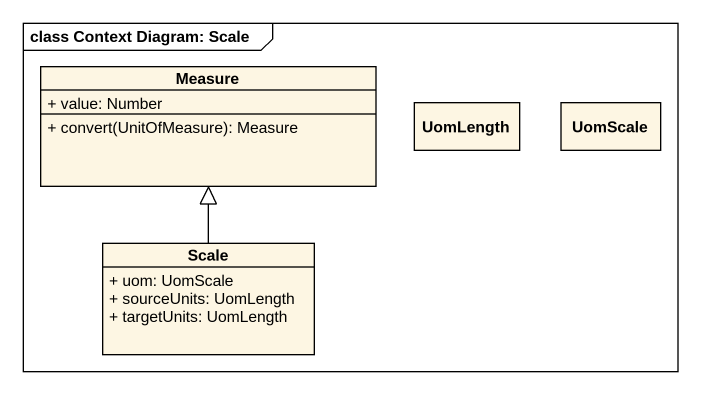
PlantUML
@startuml
mainframe class Context Diagram: Scale
hide circle
hide empty members
skinparam classAttributeIconSize 0
class Measure {
  + value: Number
  + convert(UnitOfMeasure): Measure
}
class UomLength
class UomScale
class "Scale" as Scale_ {
  + uom: UomScale
  + sourceUnits: UomLength
  + targetUnits: UomLength
}
Scale_ -up-|> Measure
@enduml
